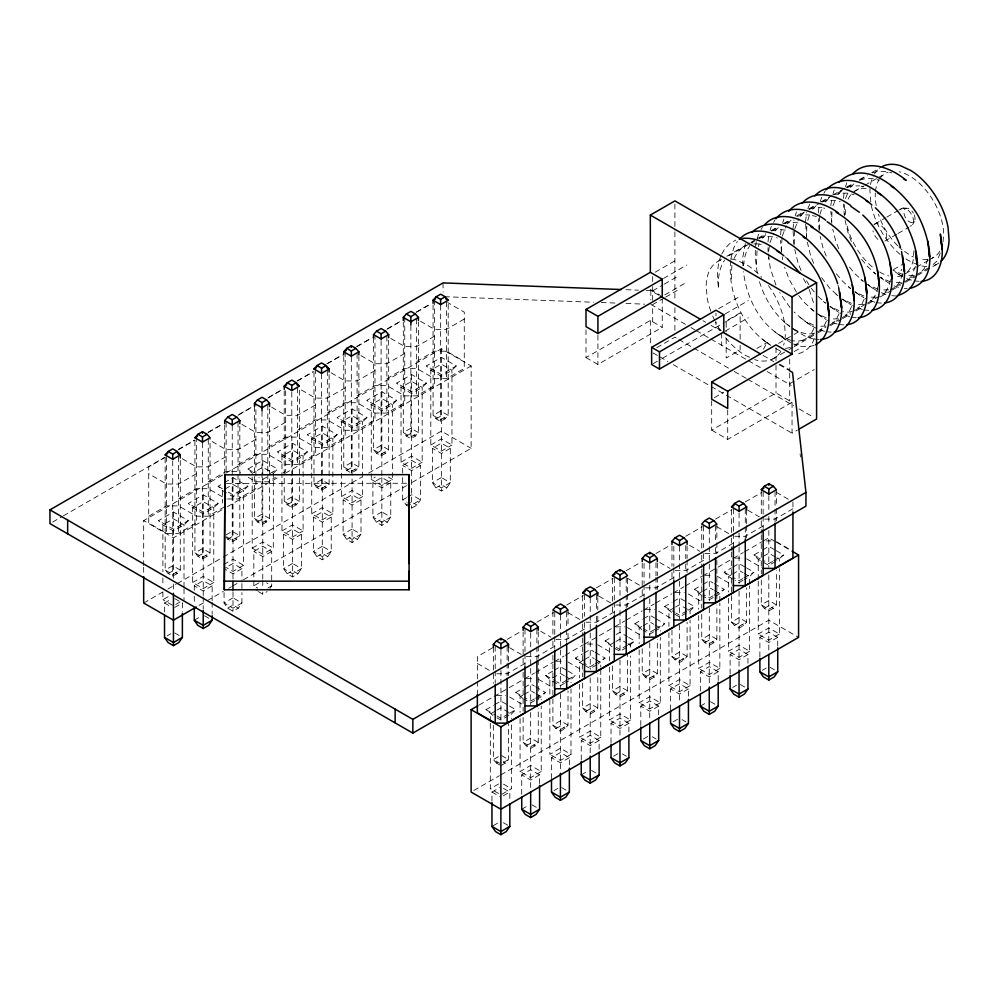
<?xml version="1.0" encoding="UTF-8"?>
<svg xmlns="http://www.w3.org/2000/svg" width="999" height="999" viewBox="0 0 999 999"><rect width="100%" height="100%" fill="white"/><g stroke="black" fill="none" stroke-linecap="round" stroke-linejoin="round"><path stroke-width="0.75" stroke-dasharray="5 3.75" d="M913.91 250.649L913.136 260.477A48.414 27.947 60 0 1 904.944 273.901L915.296 267.919M943.006 241.92L943.68 233.466A48.414 27.947 60 0 0 899.2 171.778M730.619 260.689C727.672 292.944 742.344 327.098 769.954 344.817M730.793 259.178L733.591 248.164L737.349 241.483M756.293 241.633C754.345 252.46 755.606 263.486 757.529 274.226M767.994 241.945L768.868 234.378M780.569 234.678L781.443 227.11M792.969 228.933L794.018 219.855M805.544 221.678L806.593 212.6M818.293 212.899L819.168 205.332M830.868 205.644L831.742 198.077M843.443 198.376L844.317 190.821M731.892 265.284L731.193 281.381M743.531 265.734L744.467 258.017L746.59 251.224L749.824 245.542M757.042 250.761L756.343 266.87M768.681 251.211L769.617 243.506L773.676 233.304M782.005 237.787L781.455 250.949M794.58 230.519L794.03 243.681M806.78 226.348L806.605 236.426M819.729 215.996L819.18 229.171M831.93 211.825L831.755 221.903M844.505 204.57L844.33 214.648M877.884 286.85L876.76 291.97L874.225 297.24L870.653 301.236M890.459 279.595L889.335 284.703L886.8 289.985L883.228 293.968M902.759 273.614L899.375 282.717L895.803 286.713M915.334 266.346L911.95 275.462L908.378 279.458M927.909 259.091L924.512 268.194L920.953 272.19M940.196 253.109L937.087 260.939L931.018 266.383M721.016 255.419C716.857 265.984 717.032 277.572 718.618 288.649C717.831 278.821 718.893 268.356 724.675 260.065M745.354 243.569L742.669 257.979L742.969 266.446M757.105 238.973L758.74 233.641M770.092 230.382L771.315 226.373M782.667 223.114L783.89 219.118M795.241 215.859L796.453 211.863M807.816 208.591L811.288 200.587M820.391 201.336L821.603 197.34M832.966 194.081L834.177 190.085M845.541 186.813L846.752 182.817M758.316 246.678L759.165 243.968L764.71 245.217M782.192 236.239L786.25 226.036M794.767 228.983L798.825 218.781M807.766 220.367L809.465 214.922L816.395 216.496M819.917 214.46L822.04 207.667L824.812 208.292M832.916 205.844L836.55 197.003M845.491 198.576L849.125 189.735M813.885 328.259L811.35 333.541L807.779 337.537M826.46 321.004L823.925 326.273L820.354 330.269M839.035 313.748L836.5 319.018L832.929 323.014M851.61 306.481L849.075 311.763L845.504 315.759M864.185 299.225L861.65 304.495L858.079 308.491M814.31 338.586C811.538 346.878 804.282 353.521 795.354 354.046M763.473 349.213L766.957 342.62L760.514 337.799M902.834 276.661L899 274.638L901.785 269.355M912.562 224.688L914.322 221.453M721.765 254.083L724.774 248.739L729.745 243.581L735.801 240.085M760.988 229.633L762.499 226.96M773.563 222.377L775.074 219.705M823.863 193.331L825.361 190.659M734.015 258.491L737.25 252.809L741.508 248.414M269.955 588.399L271.691 585.814L271.691 551.448L262.762 546.291L253.833 551.448L253.833 585.814L257.317 590.971M327.747 556.605L331.231 551.448L331.231 517.07L322.302 511.913L313.374 517.07L313.374 551.448L316.845 556.605L322.302 559.752L327.747 556.605L322.302 553.458L316.845 556.605M387.287 522.227L390.771 517.07L390.771 482.692L381.843 477.534L372.902 482.692L372.902 517.07L376.386 522.227L381.843 525.374L387.287 522.227L381.843 519.08L376.386 522.227M446.828 487.849L450.312 482.692L450.312 448.326L441.371 443.169L432.442 448.326L432.442 482.692L435.926 487.849L441.371 490.996L446.828 487.849L441.371 484.702L435.926 487.849M224.063 592.544L224.063 603.009L227.635 608.166L232.992 611.251L238.349 608.166L241.92 603.009L241.92 592.544M297.889 573.788L301.461 568.631L301.461 534.253L292.532 529.108L283.604 534.253L283.604 568.631L287.175 573.788L292.532 576.885L297.889 573.788L292.532 570.691L287.175 573.788M357.43 539.41L361.001 534.253L361.001 499.887L352.073 494.73L343.132 499.887L343.132 534.253L346.715 539.41L352.073 542.507L357.43 539.41L352.073 536.326L346.715 539.41M402.672 477.472L402.672 499.887L406.243 505.044L411.6 508.129L416.97 505.044L420.542 499.887L420.542 465.509L411.6 460.352L402.672 465.509L402.672 475.974M165.16 458.042L165.16 570.079L168.182 573.513L172.715 576.136L177.26 573.513L180.282 570.079L180.282 459.59M194.93 440.846L194.93 552.897L197.952 556.331L202.485 558.953L207.018 556.331L210.052 552.897L210.052 437.737M225.699 536.85L227.722 539.148L232.255 541.758L236.788 539.148L239.822 535.701L239.822 425.224M254.47 406.481L254.47 518.518L257.492 521.953L262.025 524.575L266.558 521.953L269.593 518.518L269.593 406.481M284.228 390.846L284.228 501.336L287.262 504.77L291.795 507.392L296.328 504.77L299.35 501.336L299.35 389.285M313.998 372.103L313.998 484.14L317.033 487.587L321.566 490.197L326.099 487.587L329.121 484.14L329.121 373.663M343.768 356.468L343.768 466.958L346.79 470.392L351.336 473.014L355.869 470.392L358.891 466.958L358.891 356.468M373.539 337.724L373.539 449.775L376.561 453.209L381.106 455.831L385.639 453.209L388.661 449.775L388.661 337.724M403.309 322.09L403.309 432.579L406.331 436.026L410.876 438.636L415.409 436.026L418.431 432.579L418.431 322.09M433.079 304.907L433.079 415.397L436.101 418.831L440.646 421.453L445.179 418.831L448.201 415.397L448.201 303.359M500.924 765.621L505.457 763.011L508.491 759.565L508.491 723.776M523.126 717.482L523.126 742.382L526.161 745.816L530.694 748.438L535.227 745.816L538.249 742.382L538.249 708.141M552.897 698.738L552.897 725.199L555.931 728.633L560.464 731.256L564.997 728.633L568.019 725.199L568.019 690.958M582.667 683.104L582.667 708.004L585.689 711.438L590.234 714.06L594.767 711.438L597.789 708.004L597.789 673.776M612.437 665.921L612.437 690.821L615.459 694.255L620.004 696.877L624.537 694.255L627.559 690.821L627.559 655.032M642.207 648.738L642.207 673.638L645.229 677.072L649.775 679.695L654.308 677.072L657.33 673.638L657.33 639.397M671.977 629.994L671.977 656.443L674.999 659.877L679.545 662.499L684.078 659.877L687.1 656.443L687.1 622.215M701.748 614.36L701.748 639.26L704.77 642.694L709.302 645.317L713.848 642.694L716.87 639.26L716.87 605.019M731.518 595.616L731.518 622.065L734.54 625.511L739.073 628.134L743.618 625.511L746.64 622.065L746.64 587.837M761.288 579.982L761.288 604.882L764.31 608.316L768.843 610.938L773.388 608.316L776.41 604.882L776.41 570.654M751.947 243.344L754.083 241.146M762.399 238.286L765.596 234.99M774.974 231.031L778.171 227.735M787.549 223.764L791.807 219.368M800.124 216.508L804.382 212.113M812.699 209.253L816.957 204.845M825.274 201.985L829.532 197.59M837.836 194.73L842.107 190.334M850.411 187.462L854.682 183.067M188.336 520.629L184.016 524.925L173.451 531.031L162.887 524.925L158.566 520.629L173.451 512.037L188.336 520.629L173.451 529.22L158.566 520.629M218.107 503.446L213.786 507.742L203.222 513.836L192.657 507.742L188.336 503.446L203.222 494.842L218.107 503.446L203.222 512.037L188.336 503.446M224.313 482.667L232.992 477.659L247.877 486.251L243.556 490.546L232.992 496.653L227.71 493.606M273.326 473.364L277.647 469.068L262.762 460.477L247.877 469.068L252.198 473.364L262.762 467.257L273.326 473.364L273.326 548.126L262.762 554.233L252.198 548.126L252.198 476.473M307.417 451.885L303.097 456.181L292.532 462.275L281.955 456.181L277.647 451.885L292.532 443.281L307.417 451.885L292.532 460.477L277.647 451.885M337.187 434.69L332.867 438.986L322.302 445.092L311.725 438.986L307.417 434.69L322.302 426.098L337.187 434.69L322.302 443.281L307.417 434.69M366.958 417.507L362.637 421.803L352.073 427.909L341.496 421.803L337.187 417.507L352.073 408.916L366.958 417.507L352.073 426.098L337.187 417.507M396.728 400.312L392.407 404.62L381.843 410.714L371.266 404.62L366.958 400.312L381.843 391.72L396.728 400.312L381.843 408.916L366.958 400.312M426.486 383.129L422.177 387.425L411.6 393.531L401.036 387.425L396.728 383.129L411.6 374.538L426.486 383.129L411.6 391.72L396.728 383.129M456.256 365.946L451.948 370.242L441.371 376.336L430.806 370.242L426.486 365.946L441.371 357.355L456.256 365.946L441.371 374.538L426.486 365.946M509.565 706.093L515.771 709.665L511.451 713.96L511.451 718.643M535.614 686.75L545.541 692.482L541.221 696.778L535.939 699.824M567.869 671.003L575.312 675.299L570.991 679.595L565.709 682.642M595.154 652.372L605.082 658.104L598.114 663.935M628.646 637.337L634.852 640.921L627.884 646.74M655.931 618.718L664.61 623.738L660.302 628.034L655.019 631.081M688.186 602.959L694.38 606.543L690.072 610.839L679.495 616.945L672.889 613.136M714.235 583.628L724.15 589.36L719.842 593.656L714.547 596.703M746.478 567.869L753.92 572.177L749.612 576.473L744.317 579.52M776.248 550.686L783.691 554.982L776.735 560.801M52.647 522.04L62.113 516.583M63.461 515.809L164.773 457.317M178.284 449.513L194.493 440.159M208.004 432.355L222.864 423.776M239.073 414.41L252.585 406.618M268.793 397.252L282.305 389.46M297.165 380.881L313.374 371.516M326.873 363.723L341.733 355.144M356.593 346.566L371.453 337.987M387.662 328.621L401.173 320.829M416.034 312.25L430.894 303.671M165.31 457.28L148.726 466.858L148.726 523.051L166.583 533.366L178.496 533.366L196.353 523.051L196.353 439.348M178.496 449.662L195.08 440.084M208.267 432.48L222.302 424.375M238.037 415.297L252.06 407.192M267.807 398.102L281.83 389.997M297.565 380.919L312.874 372.078M327.335 363.736L342.645 354.895M357.105 346.541L372.415 337.699M386.875 329.358L400.911 321.253M416.645 312.163L430.681 304.071M196.353 473.726L178.496 484.04L166.583 484.04L148.726 473.726M226.124 456.543L208.267 466.858L196.353 466.858L182.317 458.753M255.894 439.348L238.037 449.662L226.124 449.662L209.54 440.084M285.664 422.165L267.807 432.48L255.894 432.48L241.858 424.375M315.434 404.982L297.565 415.297L285.664 415.297L270.354 406.456M345.204 387.787L327.335 398.102L315.434 398.102L300.125 389.26M374.975 370.604L357.105 380.919L345.204 380.919L331.168 372.814M404.745 353.421L386.875 363.736L374.975 363.736L360.939 355.632M434.503 336.226L416.645 346.541L404.745 346.541L390.709 338.436M464.273 319.043L446.416 329.358L434.503 329.358L420.479 321.253M148.726 516.183L166.583 505.869L178.496 505.869L196.353 516.183L208.267 516.183L224.85 506.605M178.496 498.988L196.353 488.686L208.267 488.686L226.124 498.988M208.267 481.805L226.124 471.491L238.037 471.491L240.584 472.964M238.037 464.622L255.894 454.308L267.807 454.308L285.664 464.622L297.565 464.622L315.434 454.308L315.434 370.604M267.807 447.427L285.664 437.125L297.565 437.125L315.434 447.427L327.335 447.427L345.204 437.125L345.204 353.421M297.565 430.244L315.434 419.93L327.335 419.93L345.204 430.244L357.105 430.244L374.975 419.93L374.975 336.226M327.335 413.062L345.204 402.747L357.105 402.747L374.975 413.062L386.875 413.062L404.745 402.747L404.745 319.043M357.105 395.866L374.975 385.564L386.875 385.564L404.745 395.866L416.645 395.866L434.503 385.564L434.503 301.86M386.875 378.683L404.745 368.369L416.645 368.369L434.503 378.683L446.416 378.683L464.273 368.369L464.273 312.163L447.689 302.597M416.645 361.501L434.503 351.186L446.416 351.186L464.273 361.501M143.681 565.709L143.681 520.629L441.371 348.751L471.141 365.946L471.141 448.326L407.829 484.877M226.386 492.844L222.427 490.546L218.107 486.251L223.064 483.391M225.062 489.023L232.992 484.453L243.556 490.546L243.556 565.309L232.992 571.416L226.386 567.607M247.877 486.251L232.992 494.842L226.785 491.271M270.205 473.364L277.647 469.068M266.721 477.172L262.762 479.47L258.803 477.172M227.61 498.988L238.037 498.988L255.894 488.686L255.894 404.982M248.239 477.385L255.894 481.805L267.807 481.805L275.462 477.385M283.117 472.964L285.664 471.491L285.664 387.787M221.94 509.815L173.451 537.812L143.681 520.629M227.335 506.705L278.521 477.16M285.252 473.264L471.141 365.946M655.257 272.165L677.222 259.478M663.536 278.446L686.8 265.01M225.961 534.977L232.255 531.343L239.822 535.701L232.255 540.072L224.7 535.701M652.672 290.846L663.011 284.877M664.298 284.128L677.222 276.673M168.182 573.513L172.715 570.904L177.26 573.513M197.952 556.331L202.485 553.708L207.018 556.331M227.722 539.148L232.255 536.525L236.788 539.148M257.492 521.953L262.025 519.343L266.558 521.953M287.262 504.77L291.795 502.147L296.328 504.77M317.033 487.587L321.566 484.965L326.099 487.587M346.79 470.392L351.336 467.769L355.869 470.392M376.561 453.209L381.106 450.586L385.639 453.209M406.331 436.026L410.876 433.404L415.409 436.026M436.101 418.831L440.646 416.208L445.179 418.831M718.743 260.926L721.428 259.378M726.797 256.281L749.612 243.107M750.948 242.332L756.318 239.236M757.667 238.461L765.721 233.816M771.091 230.707L777.796 226.835M783.166 223.739L789.872 219.867M796.578 215.996L803.296 212.113M808.666 209.016L815.371 205.145M820.741 202.048L831.48 195.841M832.816 195.067L844.892 188.099M846.24 187.325L852.946 183.454M859.664 179.57L866.37 175.699M871.74 172.602L881.13 167.183M728.933 255.669L750.461 243.244M751.573 242.607L754.233 241.071M759.115 238.249L765.546 234.528M771.69 230.981L778.121 227.273M784.265 223.726L790.696 220.017M804.532 212.025L796.977 216.383L802.921 214.885L809.452 214.922M809.415 209.203L819.617 203.309M821.99 201.948L829.682 197.502M842.257 190.247L834.565 194.693L840.646 193.107L847.177 193.144L854.12 194.718M847.14 187.425L853.571 183.716M859.714 180.17L867.394 175.724M664.822 294.88L686.8 282.193M664.298 297.877L652.672 304.595L652.672 321.79M665.596 297.14L677.222 290.422M854.482 191.333L863.536 186.101M864.834 185.352L876.485 178.621M877.771 177.884L884.252 174.138M143.681 603.009L162.537 592.12M167.932 589.01L176.011 584.34M177.36 583.566L221.815 557.904M223.152 557.117L361.9 477.023M368.631 473.126L441.371 431.131L471.141 448.326M162.887 591.895L162.887 599.687L169.493 595.879M192.657 582.504L203.222 576.398L213.786 582.504L213.786 507.742L203.222 501.635L192.657 507.742L192.657 582.504L203.222 588.598L213.786 582.504M223.739 564.547L232.992 559.215L243.556 565.309M252.198 548.126L262.762 542.032L273.326 548.126M281.955 530.944L292.532 524.837L303.097 530.944L303.097 456.181L292.532 450.074L281.955 456.181L281.955 530.944L292.532 537.037L303.097 530.944M311.725 513.748L322.302 507.654L332.867 513.748L332.867 438.986L322.302 432.892L311.725 438.986L311.725 513.748L322.302 519.855L332.867 513.748M341.496 496.565L352.073 490.459L362.637 496.565L362.637 421.803L352.073 415.696L341.496 421.803L341.496 496.565L352.073 502.672L362.637 496.565M371.266 479.383L381.843 485.477L392.407 479.383L392.407 404.62L381.843 398.514L371.266 404.62L371.266 479.383L375.237 477.097M401.036 462.187L411.6 456.093L422.177 462.187L422.177 387.425L411.6 381.331L401.036 387.425L401.036 462.187L411.6 468.294L422.177 462.187M430.806 445.005L441.371 438.898L451.948 445.005L451.948 370.242L441.371 364.136L430.806 370.242L430.806 445.005L441.371 451.111L451.948 445.005M586.013 329.732L586.013 357.58L650.337 320.442L662.237 327.31L662.237 299.463M164.523 611.975L164.523 603.009L170.904 599.325M194.293 590.309L194.293 585.814L203.222 580.669L212.15 585.814L212.15 600.761M180.057 601.972L173.451 605.794L162.887 599.687M174.725 607.429L182.38 603.009L182.38 611.975M212.15 585.814L203.222 590.971L194.293 585.814M241.92 568.631L232.992 573.788L224.063 568.631L232.992 563.473L241.92 568.631L241.92 582.08M271.691 551.448L262.762 556.605L253.833 551.448M301.461 534.253L292.532 539.41L283.604 534.253M331.231 517.07L322.302 522.227L313.374 517.07M361.001 499.887L352.073 505.044L343.132 499.887M390.771 482.692L381.843 487.849L372.902 482.692M420.542 465.509L411.6 470.666L402.672 465.509M450.312 448.326L441.371 453.484L432.442 448.326M586.013 357.58L597.914 364.448L662.237 327.31M199.051 605.419L205.782 601.523M207.13 600.749L223.289 591.42M228.684 588.311L231.368 586.75M232.717 585.976L238.112 582.867M243.494 579.757L406.493 485.651M718.556 308.716L740.534 296.029M656.805 347.652L674.899 337.2L677.597 338.761M874.762 224.051L885.476 217.857M886.825 217.083L897.539 210.901M898.875 210.127L901.56 208.579M167.07 635.913L170.904 633.703M194.293 620.192L200.674 616.508M258.928 582.879L253.833 585.814L257.655 588.024M406.506 497.677L402.672 499.887L406.506 502.097M407.779 496.94L411.6 494.73L420.542 499.887L411.6 505.044L407.779 502.834M725.099 313.986L748.363 300.549M227.635 608.166L232.992 605.069L238.349 608.166M406.243 505.044L411.6 501.948L416.97 505.044M652.971 363.761L661.013 359.116M662.362 358.341L723.726 322.914M725.012 322.165L740.534 313.211M267.869 588.024L271.691 585.814L266.583 582.879M258.404 591.608L262.762 594.118L267.12 591.608M725.099 331.168L748.363 317.744M896.715 234.216L884.664 241.184A9.89 5.707 60 0 0 883.965 228.659A9.89 5.707 60 0 0 873.65 225.075M898.051 233.441L908.765 227.26M756.905 348.426L766.957 342.62L770.828 344.68M899 274.638L892.706 270.017L904.02 263.486M778.596 343.381L792.819 335.164M794.105 334.428L800.574 330.694M916.595 267.17L928.246 260.452M929.532 259.703L934.714 256.706M794.505 345.204L825.936 327.048M828.458 325.599L838.511 319.792M842.282 317.607L850.536 312.849M853.608 311.076L866.882 303.409M867.432 303.097L902.097 283.079M903.908 282.043L914.659 275.824M916.483 274.775L929.045 267.52M772.751 358.978L787.524 350.462M788.86 349.687L792.881 347.352M794.23 346.578L817.045 333.416M818.381 332.63L825.099 328.758M830.469 325.662L841.195 319.468M842.544 318.693L850.599 314.036M855.968 310.939L862.674 307.068M868.044 303.971L874.749 300.087M880.119 296.99L890.858 290.796M892.194 290.022L900.249 285.377M905.618 282.267L916.358 276.074M917.694 275.299L936.488 264.448M714.36 397.652L723.738 392.232M794.105 351.611L800.574 347.877M789.709 383.716L814.272 369.543M711.675 400.749L711.675 430.132L776.011 392.994L792.045 402.247L792.045 433.191L797.214 430.207M711.675 430.132L727.709 439.398L792.045 402.247M492.669 647.752L477.36 656.593L477.36 679.707M507.13 639.397L521.166 631.306M536.9 622.215L553.483 612.637M566.67 605.032L583.254 595.454M596.44 587.837L613.024 578.271M626.211 570.654L640.247 562.549M655.981 553.471L670.017 545.367M685.751 536.276L702.334 526.71M715.521 519.093L732.105 509.515M745.279 501.91L761.875 492.332M524.987 663.461L507.13 673.776L496.715 673.776M554.757 646.278L536.9 656.593L524.987 656.593M584.527 629.095L566.67 639.397L554.757 639.397M614.298 611.9L596.44 622.215L586.013 622.215M644.068 594.717L626.211 605.032L615.784 605.032M673.838 577.534L655.981 587.837L645.554 587.837M703.608 560.339L685.751 570.654L675.324 570.654M733.378 543.156L715.521 553.471L703.608 553.471M763.149 525.973L745.279 536.276L734.864 536.276M792.919 508.778L775.049 519.093L764.635 519.093M479.195 705.007L492.669 697.077M494.018 696.453L534.428 673.114M535.776 672.339L553.483 661.962M554.632 661.45L564.06 656.006M565.409 655.232L583.254 644.78M584.265 644.343L624.675 621.016M626.023 620.229L642.182 610.901M643.531 610.127L654.308 603.896M655.656 603.121L671.827 593.793M673.164 593.019L683.94 586.788M685.289 586.013L702.334 576.036M702.809 575.899L743.219 552.572M744.567 551.798L762.075 541.683M763.423 540.909L768.805 537.799L775.274 541.533M492.957 715.496L486.001 709.665L493.444 705.369M494.68 704.657L500.886 701.073L508.329 705.369M522.727 698.301L515.771 692.482L523.214 688.186M524.45 687.474L530.656 683.89L534.378 686.038M564.385 683.403L560.427 685.689L549.85 679.595L545.541 675.299L552.984 671.003M554.22 670.279L560.427 666.695L566.62 670.279M583.591 664.697L579.62 662.399L575.312 658.104L582.754 653.808M583.99 653.096L590.197 649.512L593.918 651.66M612.037 646.74L605.082 640.921L611.276 637.337M616.246 634.477L619.967 632.33L627.409 636.625M641.808 629.557L634.852 623.738L642.282 619.43M643.531 618.718L649.725 615.134L654.695 618.006M671.578 612.362L664.61 606.543L672.052 602.247M673.301 601.535L679.495 597.951L686.937 602.247M701.348 595.179L694.38 589.36L701.822 585.064M703.071 584.34L709.265 580.769L712.986 582.917M733.753 579.52L728.471 576.473L724.15 572.177L731.593 567.869M732.841 567.157L739.035 563.573L745.242 567.157M775.411 561.575L768.805 565.384L758.241 559.278L753.92 554.982L761.363 550.686M762.612 549.974L768.805 546.391L775.012 549.974M495.604 710.913L490.322 713.96L490.322 721.753M496.915 710.152L500.886 707.866L508.816 712.437M522.727 695.254L520.079 696.778L520.079 712.349M524.05 694.492L530.656 690.671L534.615 692.969M583.591 660.114L579.62 662.399L579.62 677.984M584.902 659.352L590.197 656.306L594.155 658.591M614.672 642.17L609.39 645.217L609.39 660.789M615.996 641.408L619.967 639.11L626.56 642.931M641.808 626.51L639.16 628.034L639.16 643.606M643.131 625.736L649.725 621.927L653.696 624.213M674.213 607.792L668.93 610.839L668.93 626.423M675.536 607.03L679.495 604.745L690.072 610.839L690.072 613.96M701.348 592.132L698.701 593.656L698.701 609.228M702.659 591.371L709.265 587.549L713.236 589.847M731.118 574.937L728.471 576.473L728.471 592.045M732.429 574.175L739.035 570.367L743.006 572.652M508.329 713.96L500.886 718.256L497.165 716.108M509.565 713.249L515.771 709.665M534.378 698.925L530.656 701.073L524.45 697.489M535.614 698.214L545.541 692.482M566.62 680.307L560.427 683.89L556.705 681.743M567.869 679.595L575.312 675.299M593.918 664.547L590.197 666.695L583.99 663.124M595.154 663.836L605.082 658.104M627.409 645.217L619.967 649.512L616.246 647.364M628.646 644.505L634.852 640.921M654.695 629.457L649.725 632.33L643.531 628.746M655.931 628.746L664.61 623.738M686.937 610.839L679.495 615.134L675.774 612.986M688.186 610.127L694.38 606.543M712.986 595.804L709.265 597.951L703.071 594.368M714.235 595.092L724.15 589.36M742.756 578.621L739.035 580.769L732.841 577.185M744.005 577.897L753.92 572.177M772.527 561.426L768.805 563.573L762.612 560.002M773.763 560.714L783.691 554.982M508.816 715.496L500.886 720.067L494.28 716.258M534.615 700.586L530.656 702.884L524.05 699.063M596.803 664.697L590.197 668.506L584.902 665.459M626.56 647.502L619.967 651.323L613.361 647.502M653.696 631.843L649.725 634.128L643.131 630.319M713.236 597.464L709.265 599.762L702.659 595.941M743.006 580.282L739.035 582.567L735.077 580.282M493.356 725.336L493.356 759.565L496.391 763.011L499.787 761.038M526.161 745.816L530.694 743.194L535.227 745.816M555.931 728.633L560.464 726.011L564.997 728.633M585.689 711.438L590.234 708.828L594.767 711.438M615.459 694.255L620.004 691.633L624.537 694.255M645.229 677.072L649.775 674.45L654.308 677.072M674.999 659.877L679.545 657.267L684.078 659.877M704.77 642.694L709.302 640.072L713.848 642.694M734.54 625.511L739.073 622.889L743.618 625.511M764.31 608.316L768.843 605.706L773.388 608.316M503.446 762.474L508.491 759.565L500.924 755.207L493.356 759.565L499.662 763.211M473.813 790.496L499.4 775.711M500.749 774.937L768.805 620.179L798.576 637.362M490.322 723.313L490.322 788.735L499.562 783.391M520.079 718.581L520.079 771.54L530.656 765.446L541.221 771.54L541.221 706.118M549.85 699.837L549.85 754.357L560.427 748.251L570.991 754.357L570.991 688.935M579.62 684.215L579.62 737.175L590.197 731.068L600.761 737.175L600.761 668.631M609.39 667.02L609.39 719.979L619.967 713.885L630.531 719.979L630.531 656.118M639.16 649.837L639.16 702.796L649.725 696.69L660.302 702.796L660.302 637.374M668.93 632.654L668.93 685.614L679.495 679.507L690.072 685.614L690.072 620.192M698.701 615.459L698.701 668.418L709.265 662.325L719.842 668.418L719.842 602.996M728.471 598.276L728.471 651.236L739.035 645.129L749.612 651.236L749.612 585.814M758.241 581.093L758.241 634.04L768.805 627.946L779.37 634.04L779.37 568.631M491.958 801.011L491.958 792.045L499.612 787.624M521.728 794.292L521.728 774.862L530.656 769.705L539.585 774.862L539.585 783.828M551.498 778.596L551.498 757.679L560.427 752.522L569.355 757.679L569.355 766.645M581.256 759.914L581.256 740.484L590.197 735.326L599.125 740.484L599.125 750.948M611.026 742.732L611.026 723.301L619.967 718.144L628.895 723.301L628.895 733.766M640.796 725.536L640.796 706.106L649.725 700.961L658.666 706.106L658.666 715.084M670.566 709.852L670.566 688.923L679.495 683.766L688.436 688.923L688.436 697.889M700.336 691.171L700.336 671.74L709.265 666.583L718.194 671.74L718.194 680.706M730.107 673.975L730.107 654.545L739.035 649.4L747.964 654.545L747.964 665.009M759.877 656.793L759.877 637.362L768.805 632.205L777.734 637.362L777.734 646.328M511.451 724.874L511.451 788.735L500.886 794.829L490.322 788.735M541.221 771.54L530.656 777.647L520.079 771.54M570.991 754.357L560.427 760.451L549.85 754.357M600.761 737.175L590.197 743.268L579.62 737.175M630.531 719.979L619.967 726.086L609.39 719.979M660.302 702.796L649.725 708.89L639.16 702.796M690.072 685.614L679.495 691.708L668.93 685.614M719.842 668.418L709.265 674.525L698.701 668.418M749.612 651.236L739.035 657.33L728.471 651.236M779.37 634.04L768.805 640.147L758.241 634.04M503.434 795.728L509.815 792.045L509.815 801.011M539.585 774.862L530.656 780.019L521.728 774.862M569.355 757.679L560.427 762.824L551.498 757.679M599.125 740.484L590.197 745.641L581.256 740.484M628.895 723.301L619.967 728.458L611.026 723.301M658.666 706.106L649.725 711.263L640.796 706.106M688.436 688.923L679.495 694.08L670.566 688.923M718.194 671.74L709.265 676.897L700.336 671.74M747.964 654.545L739.035 659.702L730.107 654.545M777.734 637.362L768.805 642.519L759.877 637.362M493.231 825.686L499.612 822.002M521.728 809.24L528.096 805.556M554.045 790.571L557.867 788.361M581.256 774.862L587.637 771.178M613.586 756.206L618.681 753.258M643.356 739.01L648.451 736.063M673.126 721.827L678.221 718.88M700.336 706.118L706.718 702.434M732.654 687.449L736.488 685.239M762.424 670.267L766.258 668.056M872.427 172.827L878.371 171.328L884.902 171.366L891.845 172.939M859.852 180.082L865.796 178.584L872.327 178.634L879.27 180.195M847.277 187.337L853.221 185.851L859.752 185.889M822.127 201.86L828.071 200.374L834.602 200.412L840.159 201.661M809.552 209.128L815.496 207.63L822.027 207.667M784.402 223.639L790.346 222.153L801.048 223.127M771.84 230.906L777.771 229.408L788.473 230.382M759.265 238.162L765.197 236.663L771.74 236.713L777.284 237.962M814.185 345.454L807.929 346.79L800.961 346.303L793.518 344.006M913.86 275.324L905.394 275.424M901.285 282.58L892.819 282.692M888.71 289.847L880.256 289.947M876.135 297.103L867.681 297.202M863.561 304.358L855.107 304.47M852.297 311.351L848.363 312.163L842.532 311.725M838.411 318.881L829.957 318.981M825.836 326.149L817.382 326.248M814.572 333.129C806.792 335.452 798.738 332.068 792.107 328.097M803.308 340.122L798.064 341.208L792.232 340.771M785.489 348.464L790.733 347.377M226.511 483.429L407.267 483.241M766.121 540.921L773.563 540.921M734.864 558.104L742.307 558.104M705.094 575.299L712.537 575.299M675.324 592.482L684.253 592.482M645.554 609.665L654.482 609.665M615.784 626.86L624.725 626.86M587.512 644.043L594.954 644.043M556.256 661.226L563.698 661.226M526.485 678.421L533.928 678.421M496.715 695.604L505.644 695.604M753.933 243.931L759.165 243.968M903.009 208.129L906.68 208.217M626.036 289.71L638.436 290.172M646.191 290.459L650.836 290.634L658.865 295.267M444.605 296.703L593.468 302.247M601.223 302.535L616.733 303.109M626.036 303.459L644.642 304.158M914.135 280.956L919.704 281.343M904.345 288.411L907.129 288.611M891.77 295.679L895.941 295.966M876.41 302.734L881.98 303.134M863.835 310.002L869.405 310.389M851.26 317.257L856.83 317.645M838.685 324.525L844.255 324.912M826.111 331.78L831.68 332.168M814.922 339.136L819.105 339.423M861.138 186.201L863.923 186.825M906.68 278.671L912.636 280.507M894.105 285.926L898.576 287.3M886.001 294.568L877.684 291.171M874.912 302.285L865.122 298.439M862.337 309.54L852.547 305.694M849.774 316.795L839.972 312.949M837.199 324.063L827.397 320.217M824.625 331.318C812.749 328.259 802.921 320.13 794.068 311.988M813.536 339.036L806.093 336.75L794.63 329.945M902.896 274.638L892.706 270.017M890.321 281.905L880.131 277.285L888.985 283.241M877.759 289.161L867.557 284.54L876.41 290.497M863.935 296.029L854.982 291.795L863.835 297.764M851.36 303.284L842.407 299.063L851.26 305.02M838.785 310.552L829.832 306.318L838.685 312.287M826.21 317.807L818.556 314.26M813.636 325.062L804.682 320.841M790.983 340.372C762.774 330.681 746.578 299.912 743.468 271.616M749.575 357.267L744.367 354.845A55.994 32.33 60 0 1 724.774 336.613M817.257 313.574L826.111 319.543M779.532 335.352L790.946 342.669M775.811 348.576L780.943 351.273M650.337 289.498L659.852 294.992M721.191 330.407L715.971 327.397L715.971 321.666M779.744 364.21L789.709 369.967L789.709 358.516M702.971 320.729L705.656 322.277M711.001 325.362L720.354 330.769M763.136 355.469L773.825 361.638M779.17 364.722L789.872 370.904M650.836 304.383L685.601 324.45M690.946 327.535L694.954 329.857M696.291 330.619L709.665 338.336M711.001 339.111L747.09 359.952M748.426 360.726L761.8 368.444M767.145 371.528L791.208 385.427M678.945 339.535L692.444 347.327M693.793 348.102L728.883 368.369M734.277 371.478L746.428 378.496M747.776 379.27L793.656 405.769M799.063 408.878L813.898 417.445M653.034 352.934L658.441 356.056M659.79 356.83L667.881 361.501M673.276 364.623L792.045 433.191M776.335 492.332L789.085 499.7M747.839 510.252L759.315 516.883M776.335 541.658L790.359 549.762M776.573 542.282L790.808 550.499M775.411 556.992L768.805 553.184L758.241 559.278L758.241 579.532M776.735 557.754L779.37 559.278L779.37 567.07M716.795 526.71L729.545 534.065M753.92 554.982L761.363 559.278M746.565 558.841L761.875 567.682M744.317 573.414L749.612 576.473L749.612 584.253M689.572 545.367L699.775 551.261M724.15 572.177L731.593 576.473M716.795 576.036L732.105 584.877M714.547 590.609L719.842 593.656L719.842 601.448M659.802 562.549L670.017 568.443M694.38 589.36L701.822 593.656M688.299 593.955L702.334 602.06M627.484 578.271L640.247 585.626M770.079 667.32L775.187 670.267M664.61 606.543L674.537 612.275M658.528 611.138L671.291 618.506M655.019 624.974L660.302 628.034L660.302 631.143M598.988 596.191L610.476 602.822M388.436 477.097L392.407 479.383M740.309 684.502L745.416 687.449M634.852 623.738L642.282 628.034M627.484 627.597L641.52 635.701M627.884 643.693L630.531 645.217L630.531 649.887M567.944 612.637L580.706 620.004M710.539 701.698L715.646 704.645M605.082 640.921L611.276 644.505M597.714 644.78L611.75 652.884M595.479 659.352L600.761 662.399L600.761 667.082M540.721 631.306L550.936 637.187M247.877 469.068L255.319 473.364M575.312 658.104L582.754 662.399M682.055 719.617L685.876 721.827M567.944 661.962L583.254 670.804M564.385 675.774L560.427 673.488L549.85 679.595L549.85 698.289M565.709 676.535L570.991 679.595L570.991 682.704M509.677 647.752L521.166 654.382M218.107 486.251L225.549 490.546M545.541 675.299L555.456 681.018M652.285 736.8L656.106 739.01M538.174 679.158L553.483 687.999M535.939 693.731L541.221 696.778L541.221 699.899M477.36 663.461L491.396 671.565M515.771 692.482L523.214 696.778M622.514 753.995L626.336 756.206M509.677 697.077L523.713 705.182M486.001 709.665L495.929 715.396M591.47 770.441L596.565 773.388M561.7 787.624L566.808 790.571M503.196 761.7L505.457 763.011M496.391 763.011L499.787 764.972M503.521 784.153L511.451 788.735M174.725 598.588L182.38 603.009M204.495 615.771L209.603 618.718M503.434 788.361L509.815 792.045M531.93 804.819L537.037 807.766M164.523 603.009L170.904 606.693M491.958 792.045L499.612 796.465M174.725 632.966L179.832 635.913M503.434 822.739L508.541 825.686M904.532 251.411L910.963 255.781A48.414 27.947 60 0 0 913.511 257.005M879.707 271.953L881.193 272.964A48.414 27.947 60 0 0 888.773 275.961M766.957 342.62L770.729 345.392M879.832 277.048L886.425 281.893M868.356 285.115L873.85 289.161M855.781 292.382L861.275 296.416M843.206 299.638L848.7 303.684M830.631 306.893L836.126 310.939M818.056 314.161L823.551 318.194M810.976 325.462L798.238 316.021M791.807 327.872L798.401 332.717M785.826 339.972L773.089 330.544M861.6 259.315L867.444 266.421L875.836 274.076M861.113 279.72L863.261 281.331L854.869 273.676L849.025 266.571M836.45 273.838L842.294 280.944L850.686 288.586M821.64 277.685L829.719 288.199L838.111 295.854M818.181 296.466L825.536 303.109M798.725 295.617L804.57 302.722L814.035 311.176M759.452 281.706C764.797 299.163 775.062 315.672 789.959 326.498M873.688 272.465L875.698 273.976M848.538 286.988L850.549 288.499M835.963 294.243L837.974 295.754M823.388 301.511L825.399 303.022M810.813 308.766L813.835 311.026M785.664 323.289L790.709 327.06M785.027 256.743L787.337 258.629M811.3 288.349L814.222 291.908M790.047 307.605L779.632 292.482M809.065 284.952L804.782 277.959M796.49 292.207L789.01 279.108L784.602 267.183M803.508 278.696L808.641 288.324M851.373 241.533L848.326 233.891L845.079 220.467M838.798 248.788L835.751 241.146L832.741 229.196M826.223 256.056L823.176 248.414L820.167 236.451M813.648 263.311L810.601 255.669L807.354 242.245M801.073 270.567L798.026 262.924L794.779 249.5M775.936 285.09L770.341 268.444L768.618 257.105M809.252 289.535L814.247 305.17M837.986 285.027L838.698 287.837M782.205 256.755L782.679 259.703M844.367 216.046L843.418 204.133M831.792 223.301L830.843 211.388M819.217 230.569L818.268 218.656M806.643 237.824L805.594 223.089M794.068 245.08L793.019 230.344M781.493 252.347L780.544 240.434M800.099 453.871L800.449 456.943M870.778 201.898L869.917 190.996A55.994 32.33 60 0 1 870.316 186.126M767.969 247.69L768.119 251.935M768.755 254.008L768.918 259.603M792.919 501.91L792.919 512.699M789.709 373.027L789.709 400.911M776.41 489.722L776.41 506.843M776.41 508.404L776.41 520.854M776.011 347.739L776.011 360.627M776.011 365.147L776.011 392.994M775.049 491.595L775.049 522.427M768.843 495.654L768.843 511.213M768.843 516.483L768.843 525.212M768.843 530.494L768.805 567.332M768.805 574.987L768.805 651.635M763.149 491.595L763.149 514.71M763.149 516.258L763.149 528.583M761.288 491.283L761.288 519.293M761.288 520.854L761.288 533.304M761.288 534.852L761.288 573.763M746.64 510.027L746.64 524.038M746.64 525.586L746.64 538.036M745.279 508.778L745.279 525.736M745.279 527.272L745.279 538.898M740.122 339.173L740.122 312.899L726.186 320.954L726.186 331.768M740.122 345.354L740.122 349.987L726.186 358.042L726.186 333.316M739.073 512.837L739.073 531.505M739.073 533.066L739.073 545.516M739.073 547.077L739.073 583.466M739.073 591.246L739.035 668.818M733.378 508.778L733.378 531.905M733.378 533.441L733.378 546.241M731.518 510.027L731.518 536.488M731.518 538.036L731.518 550.486M731.518 552.047L731.518 594.055M727.709 410.002L727.709 439.398M721.69 333.067L721.69 345.292M716.87 524.1L716.87 541.221M716.87 542.782L716.87 553.671M716.87 559.89L716.87 598.801M715.971 313.074L715.971 315.934M715.521 525.973L715.521 542.22M715.521 547.552L715.521 556.093M709.302 529.07L709.302 600.661M709.302 607.829L709.265 687.499M703.608 525.973L703.608 547.552M703.608 553.708L703.608 561.426M701.748 525.661L701.748 553.671M701.748 555.232L701.748 567.669M701.748 569.23L701.748 608.129M687.1 545.953L687.1 558.404M687.1 559.964L687.1 572.415M685.751 545.529L685.751 558.566M685.751 564.023L685.751 572.439M679.545 546.266L679.545 618.793M679.495 624.987L679.495 703.196M674.899 203.996L674.899 230.332M674.899 231.88L674.899 301.573M674.899 307.767L674.899 334.103M673.838 546.241L673.838 566.283M673.838 567.819L673.838 580.144M671.977 545.953L671.977 566.183M671.977 572.415L671.977 580.194M657.33 563.149L657.33 575.599M657.33 577.147L657.33 589.597M655.981 562.712L655.981 575.761M655.981 577.297L655.981 589.635M652.672 276.523L652.672 285.115M652.672 286.551L652.672 303.072M650.836 290.634L650.836 299.8M650.337 320.442L650.337 345.192M649.775 564.398L649.775 579.957M649.775 585.239L649.775 593.019M649.775 598.638L649.775 635.976M649.775 642.807L649.725 720.379M644.068 563.424L644.068 583.466M644.068 585.002L644.068 597.34M642.207 563.149L642.207 588.049M642.207 589.597L642.207 597.377M627.559 578.771L627.559 592.782M627.559 594.343L627.559 606.793M626.211 577.534L626.211 608.354M620.004 581.58L620.004 600.262M620.004 601.81L620.004 653.771M620.004 660.002L619.967 737.574M614.298 577.534L614.298 600.649M614.298 602.197L614.298 614.984M612.437 578.771L612.437 605.232M612.437 606.793L612.437 614.572M597.914 335.065L597.914 364.448M597.789 597.514L597.789 609.964M597.789 616.196L597.789 623.975M596.44 594.717L596.44 610.963M596.44 616.296L596.44 624.837M590.234 597.827L590.234 631.455M590.234 633.004L590.234 669.405M590.197 677.846L590.197 754.757M584.527 594.717L584.527 616.296M584.527 622.464L584.527 630.169M582.667 595.966L582.667 622.414M582.667 623.975L582.667 636.425M582.667 637.974L582.667 676.885M568.019 610.039L568.019 627.16M568.019 633.378L568.019 641.158M566.67 611.9L566.67 628.858M566.67 629.695L566.67 642.482M560.464 615.009L560.464 687.537M560.427 693.743L560.427 771.952M554.757 611.9L554.757 635.027M554.757 636.563L554.757 648.651M552.897 611.6L552.897 634.939M552.897 641.158L552.897 648.938M552.897 655.169L552.897 697.177M538.249 631.892L538.249 644.343M538.249 645.903L538.249 658.353M538.249 659.902L538.249 701.922M536.9 629.095L536.9 646.041M536.9 646.877L536.9 659.914M530.694 633.141L530.694 649.313M530.694 650.873L530.694 704.732M530.656 712.487L530.656 790.634M524.987 629.095L524.987 652.21M524.987 653.758L524.987 666.083M523.126 631.892L523.126 656.793M523.126 658.353L523.126 666.133M523.126 672.352L523.126 711.263M508.491 647.527L508.491 661.525M508.491 663.086L508.491 675.536M507.13 646.278L507.13 662.524M507.13 663.236L507.13 675.561M500.924 650.337L500.924 669.005M500.924 670.566L500.924 722.527M495.217 646.278L495.217 669.405M495.217 670.941L495.217 683.279M493.356 647.527L493.356 683.316M477.36 681.256L477.36 693.581M446.416 301.86L446.416 378.683M443.057 282.904L443.057 292.07M441.371 348.751L441.371 490.996M440.646 305.207L440.646 421.453M416.645 319.043L416.645 395.866M411.6 374.538L411.6 508.129M410.876 325.512L410.876 438.636M386.875 336.226L386.875 413.062M381.843 391.72L381.843 476.136M381.843 477.534L381.843 525.374M381.106 340.534L381.106 455.831M357.105 353.421L357.105 430.244M352.073 408.916L352.073 542.507M351.336 356.768L351.336 473.014M327.335 370.604L327.335 447.427M322.302 426.098L322.302 559.752M321.566 373.963L321.566 490.197M297.565 387.787L297.565 464.622M292.532 443.281L292.532 576.885M291.795 392.095L291.795 507.392M267.807 404.982L267.807 472.552M267.807 474.1L267.807 481.805M262.762 460.477L262.762 579.17M262.762 580.519L262.762 587.986M262.762 592.02L262.762 594.118M262.025 411.451L262.025 524.575M241.92 583.578L241.92 591.046M238.037 422.165L238.037 472.789M238.037 474.325L238.037 498.988M232.992 477.659L232.992 579.919M232.992 591.72L232.992 611.251M232.255 425.524L232.255 541.758M226.124 422.165L226.124 473.501M224.7 425.224L224.7 473.464M222.427 490.546L222.427 503.009M212.15 602.26L212.15 614.21M208.267 439.348L208.267 516.183M203.222 494.842L203.222 595.604M203.222 596.952L203.222 609.065M202.485 442.707L202.485 558.953M194.293 596.278L194.293 603.758M184.016 587.225L184.016 524.925L173.451 518.818L162.887 524.925L162.887 571.653M184.016 588.786L184.016 599.687M178.496 456.543L178.496 533.366M173.451 512.037L173.451 578.221M173.451 583.99L173.451 593.593M172.715 460.851L172.715 576.136M166.583 456.543L166.583 533.366M162.887 577.884L162.887 585.676M143.681 567.257L143.681 575.024M780.793 351.461A55.994 32.33 60 0 1 754.657 359.64M720.566 330.694A55.994 32.33 60 0 1 715.434 321.853M714.772 320.542A55.994 32.33 60 0 1 712.349 315.234M710.789 311.238A55.994 32.33 60 0 1 707.167 297.977L706.181 285.514A55.994 32.33 60 0 1 721.365 259.865M731.181 259.028A55.994 32.33 60 0 1 736.837 260.264L747.127 265.06A55.994 32.33 60 0 1 761.638 277.247M768.443 285.602A55.994 32.33 60 0 1 784.327 321.94L785.314 334.39A55.994 32.33 60 0 1 783.616 345.179M938.898 263.012A55.994 32.33 60 0 1 931.043 266.221M926.76 266.533A55.994 32.33 60 0 1 918.393 265.122L908.103 260.327A55.994 32.33 60 0 1 905.818 258.828M900.124 254.445A55.994 32.33 60 0 1 870.903 203.446M870.554 184.565A55.994 32.33 60 0 1 873.763 175.075M874.437 173.926A55.994 32.33 60 0 1 878.933 168.706M927.871 259.39A48.414 27.947 60 0 1 919.767 259.066M902.06 249.738A48.414 27.947 60 0 1 898.825 246.84M897.764 245.804A48.414 27.947 60 0 1 878.446 214.211M876.223 205.619A48.414 27.947 60 0 1 875.324 192.994M875.436 191.571A48.414 27.947 60 0 1 879.12 179.633M879.982 178.334A48.414 27.947 60 0 1 888.186 172.178M939.847 251.224A48.414 27.947 60 0 1 932.167 258.129M902.397 275.324A48.414 27.947 60 0 1 894.167 276.798M872.289 266.92A48.414 27.947 60 0 1 846.453 222.814M845.504 214.585A48.414 27.947 60 0 1 846.041 206.044M848.089 199.213A48.414 27.947 60 0 1 869.43 188.973M877.896 239.373A9.89 5.707 60 0 1 872.951 230.806M900.449 209.603A9.89 5.707 60 0 1 911.45 214.285A9.89 5.707 60 0 1 910.002 226.161M914.322 214.997A7.917 4.57 60 0 1 909.964 222.14A7.917 4.57 60 0 1 904.22 210.177A7.917 4.57 60 0 1 913.436 213.137M172.715 565.709L165.16 570.079L172.715 574.45L180.282 570.079L172.715 565.709M202.485 548.526L194.93 552.897L202.485 557.255L210.052 552.897L202.485 548.526M262.025 514.148L254.47 518.518L262.025 522.889L269.593 518.518L262.025 514.148M291.795 496.965L284.228 501.336L291.795 505.694L299.35 501.336L291.795 496.965M321.566 479.782L313.998 484.14L321.566 488.511L329.121 484.14L321.566 479.782M351.336 462.587L343.768 466.958L351.336 471.328L358.891 466.958L351.336 462.587M381.106 445.404L373.539 449.775L381.106 454.133L388.661 449.775L381.106 445.404M410.876 428.221L403.309 432.579L410.876 436.95L418.431 432.579L410.876 428.221M440.646 411.026L433.079 415.397L440.646 419.767L448.201 415.397L440.646 411.026M232.992 597.852L224.063 603.009L232.992 608.166L241.92 603.009L232.992 597.852M292.532 563.473L283.604 568.631L292.532 573.788L301.461 568.631L292.532 563.473M322.302 546.291L313.374 551.448L322.302 556.605L331.231 551.448L322.302 546.291M352.073 529.108L343.132 534.253L352.073 539.41L361.001 534.253L352.073 529.108M381.843 511.913L372.902 517.07L381.843 522.227L390.771 517.07L381.843 511.913M441.371 477.547L432.442 482.692L441.371 487.849L450.312 482.692L441.371 477.547M530.694 738.011L523.126 742.382L530.694 746.74L538.249 742.382L530.694 738.011M560.464 720.828L552.897 725.199L560.464 729.557L568.019 725.199L560.464 720.828M590.234 703.646L582.667 708.004L590.234 712.374L597.789 708.004L590.234 703.646M620.004 686.45L612.437 690.821L620.004 695.179L627.559 690.821L620.004 686.45M649.775 669.268L642.207 673.638L649.775 677.996L657.33 673.638L649.775 669.268M679.545 652.085L671.977 656.443L679.545 660.814L687.1 656.443L679.545 652.085M709.302 634.889L701.748 639.26L709.302 643.618L716.87 639.26L709.302 634.889M739.073 617.707L731.518 622.065L739.073 626.435L746.64 622.065L739.073 617.707M768.843 600.524L761.288 604.882L768.843 609.253L776.41 604.882L768.843 600.524"/><path stroke-width="1.5" d="M224.313 581.168L224.95 474.837L408.828 474.65L409.14 589.772L224.313 589.772L224.313 581.168L409.14 581.181M224.313 589.772L224.95 474.837M212.15 615.709L212.15 620.192L208.666 625.349L203.222 628.496L197.777 625.349L194.293 620.192L194.293 608.241M539.585 785.326L539.585 809.24L536.101 814.397L530.656 817.532L525.212 814.397L521.728 809.24L521.728 797.277M599.125 752.447L599.125 774.862L595.641 780.019L590.197 783.166L584.74 780.019L581.256 774.862L581.256 761.413M658.666 718.069L658.666 740.484L655.182 745.641L649.725 748.788L644.28 745.641L640.796 740.484L640.796 727.035M718.194 682.205L718.194 706.118L714.722 711.263L709.265 714.41L703.82 711.263L700.336 706.118L700.336 694.155M777.734 647.827L777.734 671.74L774.25 676.897L768.805 680.044L763.361 676.897L759.877 671.74L759.877 658.291M182.38 613.473L182.38 637.387L178.809 642.532L173.451 645.629L168.094 642.532L164.523 637.387L164.523 614.959M509.815 804.008L509.815 826.423L506.243 831.58L500.886 834.677L495.529 831.58L491.958 826.423L491.958 802.509M569.355 768.131L569.355 792.045L565.784 797.202L560.427 800.299L555.069 797.202L551.498 792.045L551.498 780.094M628.895 735.252L628.895 757.679L625.324 762.824L619.967 765.921L614.597 762.824L611.026 757.679L611.026 744.218M688.436 699.387L688.436 723.301L684.864 728.458L679.495 731.555L674.138 728.458L670.566 723.301L670.566 711.338M747.964 666.508L747.964 688.923L744.392 694.08L739.035 697.177L733.678 694.08L730.107 688.923L730.107 675.474M177.76 453.471L180.282 454.92L172.715 459.29L165.16 454.92L168.182 451.486L172.715 448.863L177.26 451.486L180.282 454.92L180.282 458.042M194.93 437.737L197.952 434.303L202.485 431.68L207.018 434.303L210.052 437.737L202.485 442.107L194.93 437.737L197.452 436.288M224.7 423.663L224.7 420.554L227.722 417.107L232.255 414.498L236.788 417.107L239.822 420.554L239.822 423.663M254.47 406.481L254.47 403.359L257.492 399.925L262.025 397.302L266.558 399.925L269.593 403.359L269.593 406.481M286.75 384.715L284.228 386.176L291.795 390.547L299.35 386.176L296.328 382.742L291.795 380.119L287.262 382.742L284.228 386.176L284.228 389.285M326.611 367.532L329.121 368.993L321.566 373.351L313.998 368.993L317.033 365.547L321.566 362.937L326.099 365.547L329.121 368.993L329.121 372.103M358.891 354.92L358.891 351.798L355.869 348.364L351.336 345.741L346.79 348.364L343.768 351.798L343.768 354.92M373.539 337.724L373.539 334.615L376.561 331.181L381.106 328.559L385.639 331.181L388.661 334.615L388.661 337.724M403.309 320.542L403.309 317.432L406.331 313.986L410.876 311.376L415.409 313.986L418.431 317.432L418.431 320.542M435.601 298.788L433.079 300.237L440.646 304.608L448.201 300.237L445.179 296.803L440.646 294.181L436.101 296.803L433.079 300.237L433.079 303.359M493.356 647.527L493.356 644.417L496.391 640.971L500.924 638.361L505.457 640.971L508.491 644.417L508.491 647.527M523.126 630.332L523.126 627.222L526.161 623.788L530.694 621.166L535.227 623.788L538.249 627.222L538.249 630.332M555.931 606.605L552.897 610.039L560.464 614.397L568.019 610.039L564.997 606.605L560.464 603.983L555.931 606.605L560.464 609.215L564.997 606.605M597.789 592.857L590.234 597.215L582.667 592.857L585.689 589.41L590.234 586.8L594.767 589.41L597.789 592.857L597.789 595.966M612.437 575.661L615.459 572.227L620.004 569.605L624.537 572.227L627.559 575.661L620.004 580.032L612.437 575.661L614.959 574.213M642.207 561.588L642.207 558.478L645.229 555.044L649.775 552.422L654.308 555.044L657.33 558.478L657.33 561.588M671.977 544.405L671.977 541.296L674.999 537.849L679.545 535.227L684.078 537.849L687.1 541.296L687.1 544.405M704.77 520.666L701.748 524.1L709.302 528.471L716.87 524.1L713.848 520.666L709.302 518.044L704.77 520.666L709.302 523.289L713.848 520.666M746.64 506.918L739.073 511.276L731.518 506.918L734.54 503.484L739.073 500.861L743.618 503.484L746.64 506.918L746.64 510.027M761.288 489.722L764.31 486.288L768.843 483.666L773.388 486.288L776.41 489.722L768.843 494.093L761.288 489.722L763.81 488.274M739.335 239.41C752.172 224.875 774.562 231.743 787.924 241.945M751.91 232.155C783.99 204.583 828.958 253.871 837.637 283.629M764.485 224.9C777.322 210.352 799.712 217.22 813.074 227.422M776.061 218.669C788.623 203.009 811.975 209.54 825.649 220.167M788.636 211.413C801.198 195.742 824.55 202.273 838.223 212.899M802.209 203.122C815.047 188.574 837.437 195.442 850.798 205.644M814.784 195.854C831.193 178.459 857.267 191.646 871.89 204.982M826.36 189.623C850.274 165.634 885.039 193.831 900.411 214.785C915.009 235.702 931.543 285.839 897.202 295.704M838.935 182.367C865.733 155.807 904.058 191.995 918.156 215.684C928.87 235.951 941.258 280.657 909.777 288.436M852.509 174.076C867.357 157.842 892.107 168.269 906.143 180.382L903.758 178.908M789.872 370.904L792.544 372.44L805.943 492.407L805.943 506.156L412.837 733.116L49.95 523.601L49.95 509.852L443.057 282.904L621.378 289.535M165.16 454.92L167.682 453.471M313.998 368.993L316.521 367.532M346.291 350.349L343.768 351.798L351.336 356.168L358.891 351.798M168.182 451.486L172.715 454.108L177.26 451.486M197.952 434.303L202.485 436.925L207.018 434.303M227.722 417.107L232.255 419.73L236.788 417.107M257.492 399.925L262.025 402.547L266.558 399.925M287.262 382.742L291.795 385.352L296.328 382.742M317.033 365.547L321.566 368.169L326.099 365.547M346.79 348.364L351.336 350.986L355.869 348.364M376.561 331.181L381.106 333.791L385.639 331.181M406.331 313.986L410.876 316.608L415.409 313.986M436.101 296.803L440.646 299.425L445.179 296.803M224.7 420.554L232.255 424.912L239.822 420.554M269.593 403.359L262.025 407.729L254.47 403.359M373.539 334.615L381.106 338.986L388.661 334.615M418.431 317.432L410.876 321.79L403.309 317.432M650.337 272.315L662.237 279.183L662.237 296.378L597.914 333.516L586.013 326.648L586.013 309.453L650.337 272.315L650.337 215.085L674.899 200.899L816.595 282.717L816.595 419.006L798.501 429.458M586.013 309.453L597.914 316.333L662.237 279.183M196.353 606.967L173.451 620.192L143.681 603.009L143.681 576.585M651.635 347.352L715.971 310.202L723.813 314.735L723.813 331.918L659.477 369.056L651.635 364.535L651.635 347.352L659.477 351.873L723.813 314.735M182.38 637.387L173.451 642.532L164.523 637.387M212.15 620.192L203.222 625.349L194.293 620.192M650.337 215.085L792.045 296.89L816.595 282.717M792.045 354.121L727.709 391.271L727.709 408.454L711.675 399.2L711.675 382.018L776.011 344.867L792.045 354.121L792.045 296.89M815.521 344.68C828.945 338.024 830.269 320.442 828.121 307.305M582.667 592.857L585.189 591.396M731.518 506.918L734.04 505.457M496.391 640.971L500.924 643.593L505.457 640.971M526.161 623.788L530.694 626.41L535.227 623.788M585.689 589.41L590.234 592.032L594.767 589.41M615.459 572.227L620.004 574.85L624.537 572.227M645.229 555.044L649.775 557.654L654.308 555.044M674.999 537.849L679.545 540.471L684.078 537.849M734.54 503.484L739.073 506.093L743.618 503.484M764.31 486.288L768.843 488.911L773.388 486.288M493.356 644.417L500.924 648.776L508.491 644.417M523.126 627.222L530.694 631.593L538.249 627.222M642.207 558.478L649.775 562.837L657.33 558.478M671.977 541.296L679.545 545.654L687.1 541.296M49.95 509.852L412.837 719.367L805.943 492.407M792.107 551.248L798.576 554.982L798.576 637.362L500.886 809.24L471.116 792.045L471.116 709.665L477.847 705.781M477.36 694.293L477.36 712.786L495.217 723.101L507.13 723.101L524.987 712.786L524.987 666.545M524.987 705.918L536.9 705.918L554.757 695.604L554.757 650.199M554.757 688.736L566.67 688.736L584.527 678.421L584.527 632.167M584.527 671.54L596.44 671.54L614.298 661.226L614.298 615.821M614.298 654.357L626.211 654.357L644.068 644.043L644.068 598.626M644.068 637.175L655.981 637.175L673.838 626.86L673.838 580.606M673.838 619.979L685.751 619.979L703.608 609.665L703.608 564.26M703.608 602.797L715.521 602.797L733.378 592.482L733.378 546.241M733.378 585.614L745.279 585.614L763.149 575.299L763.149 529.882M763.149 568.419L775.049 568.419L792.919 558.104L792.919 512.699M471.116 709.665L500.886 726.86L798.576 554.982M509.815 826.423L500.886 831.58L491.958 826.423M539.585 809.24L530.656 814.397L521.728 809.24M569.355 792.045L560.427 797.202L551.498 792.045M599.125 774.862L590.197 780.019L581.256 774.862M628.895 757.679L619.967 762.824L611.026 757.679M658.666 740.484L649.725 745.641L640.796 740.484M688.436 723.301L679.495 728.458L670.566 723.301M718.194 706.118L709.265 711.263L700.336 706.118M747.964 688.923L739.035 694.08L730.107 688.923M777.734 671.74L768.805 676.897L759.877 671.74M921.09 281.443C939.922 280.007 944.617 257.292 941.295 241.97M884.627 302.959C902.709 300.774 906.642 278.596 903.571 263.748M872.052 310.214C890.134 308.042 894.068 285.864 890.996 271.004M858.216 317.744C877.06 316.296 881.742 293.581 878.421 278.271M846.902 324.737C864.984 322.552 868.918 300.374 865.846 285.527M834.327 332.005C852.409 329.82 856.343 307.642 853.271 292.782M820.504 339.523C839.335 338.074 844.018 315.372 840.696 300.05M742.769 238.349C758.428 237.15 772.339 246.166 783.865 255.806M660.202 296.041L700.299 319.193M723.026 332.305L760.464 353.921M711.675 382.018L727.709 391.271M445.679 298.788L448.201 300.237M296.84 384.715L299.35 386.176M891.183 186.176L893.568 187.637M877.422 192.695L880.993 194.905M866.033 200.687L868.418 202.16M851.073 206.481L859.315 212.238M836.126 212.275C862.187 227.023 878.408 256.331 879.27 286.026L877.472 270.279M827.122 221.728C851.16 237.025 865.846 264.985 866.695 293.281L864.897 277.535M810.976 226.785C837.037 241.546 853.258 270.841 854.12 300.537L852.322 284.79M803.159 236.988L805.544 238.461M788.211 242.782C812.949 257.854 828.109 286.313 828.983 315.06L827.172 299.313M776.822 250.774L780.394 252.984M875.361 207.804C886.862 218.619 895.591 232.317 900.511 247.327M862.786 215.06C880.469 231.406 891.145 254.695 891.845 278.758L890.047 263.012M787.337 258.629L799.812 272.864M901.56 251.536L904.42 271.503L902.621 255.756M838.698 287.837L841.558 307.804L839.747 292.058M915.509 251.161L915.821 253.821M927.771 241.234L929.569 256.98L928.72 249.226M915.946 254.757L916.995 264.248L916.145 256.493M409.066 563.523L408.828 474.65M409.091 571.241L409.14 589.772M775.049 523.713L775.049 568.419M768.843 483.666L768.843 485.364M768.843 488.911L768.843 494.093M768.805 654.47L768.805 680.044M745.279 539.36L745.279 585.614M739.073 506.093L739.073 511.276M739.035 670.167L739.035 697.177M715.521 558.091L715.521 602.797M709.302 523.289L709.302 528.471M709.265 687.349L709.265 714.41M685.751 575.274L685.751 619.979M679.545 540.471L679.545 545.654M679.495 706.043L679.495 731.555M659.477 351.873L659.477 369.056M655.981 592.469L655.981 637.175M649.775 552.422L649.775 554.108M649.775 557.654L649.775 562.837M649.725 723.226L649.725 748.788M626.211 609.652L626.211 654.357M620.004 569.605L620.004 571.303M620.004 574.85L620.004 580.032M619.967 740.409L619.967 765.921M597.914 316.333L597.914 333.516M596.44 625.299L596.44 671.54M590.234 592.032L590.234 597.215M590.197 756.106L590.197 783.166M566.67 644.03L566.67 688.736M560.464 609.215L560.464 614.397M560.427 773.288L560.427 800.299M536.9 661.213L536.9 705.918M530.694 626.41L530.694 631.593M530.656 791.97L530.656 817.532M507.13 678.396L507.13 723.101M500.924 638.361L500.924 640.047M500.924 643.593L500.924 648.776M500.886 726.86L500.886 834.677M495.217 684.565L495.217 723.101M440.646 299.425L440.646 304.608M412.837 719.367L412.837 733.116M410.876 316.608L410.876 324.9M395.129 709.14L395.129 722.889M381.106 333.791L381.106 338.986M351.336 345.741L351.336 347.44M351.336 350.986L351.336 356.168M321.566 368.169L321.566 373.351M291.795 385.352L291.795 390.547M262.025 402.547L262.025 410.839M232.954 581.356L232.954 589.947M232.255 419.73L232.255 424.912M203.222 610.401L203.222 628.496M202.485 431.68L202.485 433.366M202.485 436.925L202.485 442.107M173.451 593.768L173.451 645.629M172.715 454.108L172.715 459.29M67.657 520.079L67.657 533.828M882.479 166.396A55.994 32.33 60 0 1 900.574 165.734L910.863 170.529A55.994 32.33 60 0 1 948.063 227.41L949.05 239.86A55.994 32.33 60 0 1 941.108 261.189M941.095 240.235L940.346 233.978L942.144 249.725L941.095 240.235"/></g></svg>
